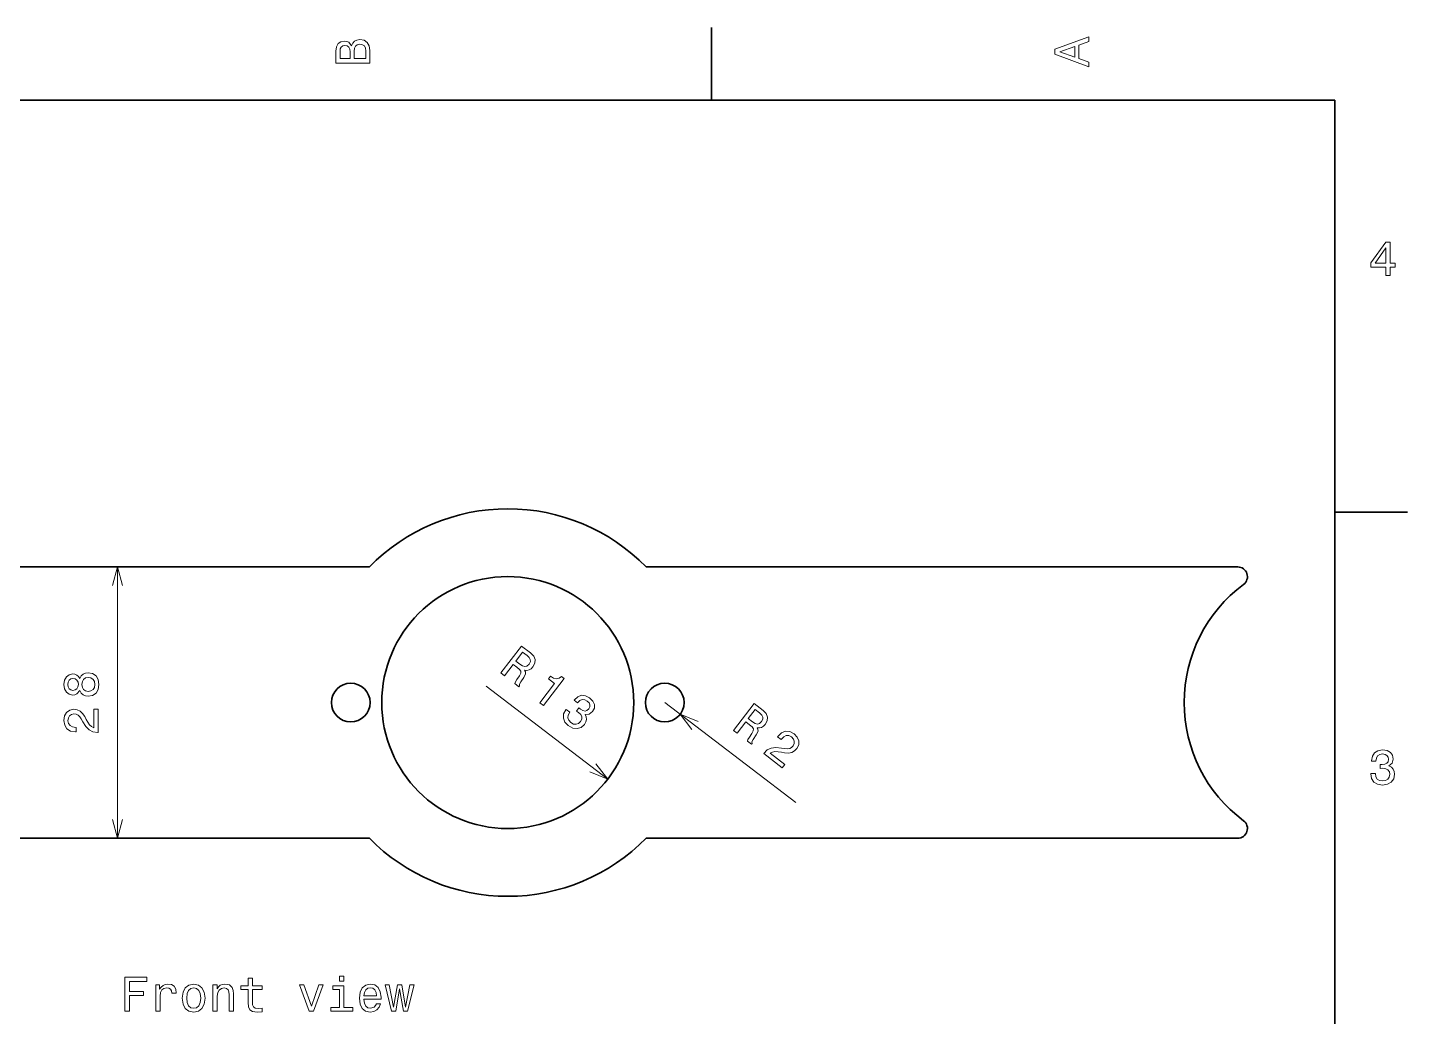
# Model space of a CAD drawing. Extents: x 0 to 297, y 0 to 210.
# Drawn here: x 152.1 to 294.5, y 105.4 to 207.5 of the extents above; entities that cross this region are included whole.
import ezdxf

# ---------------------------------------------------------------- set-up
doc = ezdxf.new("R2010")
doc.units = 0

msp = doc.modelspace()

# ---------------------------------------------------------------- linework, layer by layer
at = {"color": 7, "lineweight": 35, "ltscale": 0.1875}
for p, q in [((222.699997, 200), (222.699997, 207.5)), ((287, 157.5), (294.5, 157.5))]:
    msp.add_line(p, q, dxfattribs=at)
at = {"color": 7, "lineweight": 35}
for p, q in [((287, 200), (10, 200)), ((287, 10), (287, 200)), ((161.659744, 151.836075), (135.942596, 151.836075)), ((161.659744, 151.836075), (187.376892, 151.836075)), ((215.942596, 151.836075), (276.993317, 151.836075)), ((161.659744, 123.836075), (135.942596, 123.836075)), ((161.659744, 123.836075), (187.376892, 123.836075)), ((215.942596, 123.836075), (276.993317, 123.836075))]:
    msp.add_line(p, q, dxfattribs=at)
at = {"color": 7, "lineweight": 13}
msp.add_line((161.37767, 123.836075), (161.37767, 151.836075), dxfattribs=at)
at = {"color": 7, "lineweight": 13, "ltscale": 0.395202}
msp.add_line((211.980972, 129.932129), (199.430298, 139.543365), dxfattribs=at)
at = {"color": 7, "lineweight": 13, "ltscale": 0.425}
msp.add_line((217.859741, 137.836075), (231.37973, 127.530243), dxfattribs=at)
at = {"color": 7, "lineweight": 13}
for points in [[(261.633209, 203.466858), (261.633209, 203.930847), (260.604401, 204.298996), (260.604401, 205.695969), (261.633209, 206.064133), (261.633209, 206.538193), (258.128174, 205.257217), (258.128174, 204.742798)], [(185.542007, 205.630417), (185.249496, 205.983429), (185.052811, 206.074219), (184.81073, 206.104477), (184.432495, 206.03891), (184.160156, 205.842224), (183.993729, 205.524506), (183.933212, 205.080704), (183.933212, 203.835022), (187.433212, 203.835022), (187.433212, 205.151306), (187.36261, 205.620331), (187.155838, 205.968307), (186.828018, 206.185165), (186.384216, 206.260818), (186.08667, 206.215424), (185.839554, 206.094391), (185.65799, 205.897705)], [(185.385666, 204.984879), (185.385666, 204.298996), (184.351807, 204.298996), (184.351807, 205.025223), (184.382065, 205.297562), (184.472839, 205.489197), (184.629181, 205.605194), (184.86116, 205.645538), (185.093155, 205.600143), (185.254532, 205.479111), (185.355408, 205.272339)], [(187.014618, 205.095825), (187.014618, 204.298996), (185.809296, 204.298996), (185.809296, 205.050446), (185.844589, 205.368164), (185.9505, 205.595108), (186.132065, 205.731277), (186.394302, 205.776657), (186.671692, 205.731277), (186.863327, 205.605194), (186.979324, 205.393372)], [(260.17572, 204.460388), (258.632477, 205), (260.17572, 205.539627)], [(292.277374, 181.916794), (292.731262, 181.916794), (292.731262, 182.784225), (293.23056, 182.784225), (293.23056, 183.187683), (292.731262, 183.187683), (292.731262, 185.341141), (292.272339, 185.341141), (290.739197, 183.228027), (290.739197, 182.784225), (292.277374, 182.784225)], [(291.162842, 183.187683), (292.277374, 184.756134), (292.277374, 183.187683)], [(200.958603, 140.892075), (201.330978, 140.606918), (202.229401, 141.78009), (202.609772, 141.4888), (202.880859, 141.262146), (203.014114, 141.071182), (203.009018, 140.865463), (202.868149, 140.598557), (202.612213, 140.22287), (202.455322, 139.968231), (202.396057, 139.79129), (202.816467, 139.46933), (202.874725, 139.54541), (202.8685, 139.728043), (202.995911, 139.960785), (203.31131, 140.43071), (203.497742, 140.81517), (203.485367, 140.989792), (203.399475, 141.176254), (203.636292, 141.153702), (203.855728, 141.207993), (204.062714, 141.328979), (204.249252, 141.522797), (204.45076, 141.902054), (204.483765, 142.276962), (204.336029, 142.631485), (204.015533, 142.959503), (203.086594, 143.670868)], [(203.650787, 142.698883), (203.876633, 142.487808), (203.990555, 142.279892), (203.991333, 142.056961), (203.858734, 141.809143), (203.640839, 141.607574), (203.425415, 141.550217), (203.186035, 141.619202), (202.918457, 141.792343), (202.490021, 142.120438), (203.198334, 143.045364)], [(157.491501, 139.07872), (157.632721, 138.821518), (157.829407, 138.645004), (158.076523, 138.534058), (158.374069, 138.498749), (158.822922, 138.579453), (159.170898, 138.811432), (159.392807, 139.189682), (159.478531, 139.704086), (159.392807, 140.213455), (159.170898, 140.59169), (158.822922, 140.823685), (158.374069, 140.909424), (158.076523, 140.86908), (157.829407, 140.763168), (157.632721, 140.581604), (157.491501, 140.329453), (157.370468, 140.531174), (157.204041, 140.672394), (157.002304, 140.758118), (156.755188, 140.788376), (156.397125, 140.707687), (156.109665, 140.49588), (155.923065, 140.152939), (155.852448, 139.704086), (155.923065, 139.250198), (156.109665, 138.907257), (156.397125, 138.690399), (156.755188, 138.614746), (157.002304, 138.639969), (157.204041, 138.725693)], [(156.795532, 139.093857), (156.573639, 139.134201), (156.402161, 139.255234), (156.296265, 139.446884), (156.255905, 139.704086), (156.296265, 139.956253), (156.402161, 140.147888), (156.573639, 140.268921), (156.795532, 140.314316), (157.022476, 140.268921), (157.19899, 140.147888), (157.314987, 139.956253), (157.350296, 139.704086), (157.309952, 139.446884), (157.19899, 139.255234), (157.022476, 139.134201)], [(158.363983, 138.98291), (158.096695, 139.02829), (157.894958, 139.174545), (157.76384, 139.401489), (157.718445, 139.704086), (157.76384, 140.001633), (157.894958, 140.228577), (158.096695, 140.374832), (158.363983, 140.425262), (158.651443, 140.374832), (158.868301, 140.228577), (159.009521, 140.001633), (159.054901, 139.704086), (159.009521, 139.401489), (158.868301, 139.174545), (158.651443, 139.02829)], [(204.983795, 137.809616), (205.34816, 137.530579), (207.491486, 140.329391), (207.219208, 140.537903), (206.960083, 140.348846), (206.690231, 140.295074), (206.396423, 140.367615), (206.067581, 140.568619), (205.849884, 140.284332), (206.498535, 139.787598)], [(207.681488, 137.12851), (207.660019, 137.100479), (207.429718, 136.667038), (207.397141, 136.234634), (207.552383, 135.823547), (207.892654, 135.454987), (208.361206, 135.204163), (208.808426, 135.141174), (209.223267, 135.268143), (209.571304, 135.573303), (209.720184, 135.834076), (209.779266, 136.093719), (209.748581, 136.352264), (209.639175, 136.607544), (210.065018, 136.624451), (210.420807, 136.898285), (210.599915, 137.256592), (210.608643, 137.62468), (210.441818, 137.987457), (210.09729, 138.333878), (209.687866, 138.545776), (209.276672, 138.581161), (208.881866, 138.438873), (208.536636, 138.112488), (208.515167, 138.084457), (208.871536, 137.811569), (209.099808, 138.043289), (209.344955, 138.147751), (209.598984, 138.131088), (209.865875, 137.990219), (210.049561, 137.798737), (210.137329, 137.598129), (210.125153, 137.391464), (210.020142, 137.179688), (209.833862, 137.011093), (209.636581, 136.952545), (209.407089, 137.001251), (209.160461, 137.152008), (209.00737, 137.275589), (208.765137, 136.959274), (208.967468, 136.817032), (209.192123, 136.58783), (209.306732, 136.34761), (209.299255, 136.105606), (209.182922, 135.870728), (208.961029, 135.672226), (208.713058, 135.588974), (208.446091, 135.621918), (208.17424, 135.772919), (207.952652, 136.006134), (207.860458, 136.267303), (207.891525, 136.548416), (208.04985, 136.84642)], [(159.37767, 134.737518), (159.37767, 137.143143), (158.943954, 137.143143), (158.943954, 135.241837), (158.706924, 135.347748), (158.510239, 135.529297), (158.152161, 136.089096), (158.00087, 136.386658), (157.784012, 136.719498), (157.531845, 136.956543), (157.234299, 137.092697), (156.896408, 137.143143), (156.472778, 137.057404), (156.139923, 136.820374), (155.928101, 136.45726), (155.852448, 135.988235), (155.938187, 135.504089), (156.175217, 135.135925), (156.553467, 134.898895), (157.05275, 134.818207), (157.123352, 134.818207), (157.123352, 135.277145), (157.083008, 135.277145), (156.740067, 135.322525), (156.4879, 135.458694), (156.326523, 135.675552), (156.271042, 135.963013), (156.321472, 136.255524), (156.447556, 136.472382), (156.644241, 136.613602), (156.891357, 136.664032), (157.123352, 136.628723), (157.320038, 136.532898), (157.491501, 136.371521), (157.642807, 136.149612), (157.804184, 135.852066), (158.116867, 135.357834), (158.449722, 135.009857), (158.85318, 134.80307), (159.362534, 134.737518)], [(224.952087, 134.944611), (225.325104, 134.660278), (226.220886, 135.835449), (226.601929, 135.545013), (226.873505, 135.318954), (227.007187, 135.128281), (227.002563, 134.922546), (226.862274, 134.655334), (226.607178, 134.279083), (226.450851, 134.024094), (226.391968, 133.847031), (226.81311, 133.526001), (226.871216, 133.602219), (226.864563, 133.784836), (226.991455, 134.017853), (227.305801, 134.48848), (227.491379, 134.873352), (227.478607, 135.047943), (227.392319, 135.234222), (227.629181, 135.212189), (227.848495, 135.266968), (228.055206, 135.388412), (228.241318, 135.582642), (228.441986, 135.962357), (228.474152, 136.337341), (228.325623, 136.691528), (228.004395, 137.018829), (227.073883, 137.728134)], [(227.640228, 136.757401), (227.866547, 136.546844), (227.980927, 136.339172), (227.982208, 136.116241), (227.850159, 135.868134), (227.632721, 135.666077), (227.417419, 135.608246), (227.177887, 135.676682), (226.909927, 135.849243), (226.480774, 136.176376), (227.187012, 137.102875)], [(228.077682, 132.562073), (229.99086, 131.103729), (230.253784, 131.448654), (228.741699, 132.601273), (228.96962, 132.725571), (229.233246, 132.771942), (229.895523, 132.717346), (230.223877, 132.657288), (230.620056, 132.62796), (230.961441, 132.684814), (231.250122, 132.838913), (231.495056, 133.077057), (231.683701, 133.465942), (231.69696, 133.874359), (231.536591, 134.262939), (231.209442, 134.607437), (230.77243, 134.832748), (230.335938, 134.867432), (229.918137, 134.710312), (229.5513, 134.362152), (229.508484, 134.306), (229.873474, 134.027786), (229.897934, 134.059875), (230.141937, 134.305099), (230.403091, 134.42308), (230.673386, 134.419968), (230.935638, 134.289825), (231.137695, 134.072388), (231.233734, 133.840652), (231.226791, 133.598618), (231.117096, 133.371521), (230.94838, 133.20842), (230.75293, 133.110092), (230.520645, 133.071548), (230.252441, 133.085754), (229.917969, 133.137787), (229.335358, 133.188736), (228.856812, 133.134964), (228.447784, 132.939453), (228.086853, 132.574112)], [(290.729126, 130.51622), (290.729126, 130.480911), (290.809814, 129.996765), (291.046844, 129.633652), (291.420044, 129.401657), (291.914276, 129.315933), (292.438782, 129.401657), (292.832153, 129.623566), (293.08429, 129.976593), (293.175079, 130.430481), (293.134735, 130.728027), (293.023773, 130.970108), (292.842224, 131.156708), (292.600159, 131.292877), (292.927948, 131.565216), (293.043945, 131.998932), (292.968292, 132.392303), (292.751434, 132.68985), (292.398407, 132.87645), (291.914276, 132.942017), (291.460388, 132.861313), (291.112396, 132.63942), (290.885468, 132.286392), (290.809814, 131.817368), (290.809814, 131.782074), (291.258636, 131.782074), (291.299011, 132.104828), (291.430115, 132.336823), (291.641937, 132.478027), (291.939484, 132.528473), (292.201721, 132.488113), (292.393372, 132.382217), (292.509369, 132.210739), (292.554749, 131.97876), (292.509369, 131.731628), (292.388336, 131.565216), (292.176514, 131.46434), (291.889069, 131.434082), (291.692383, 131.439133), (291.692383, 131.04071), (291.939484, 131.050797), (292.257202, 131.005417), (292.494232, 130.884369), (292.635468, 130.687683), (292.685883, 130.430481), (292.630402, 130.13797), (292.484161, 129.921112), (292.252167, 129.784943), (291.944519, 129.739563), (291.626801, 129.789993), (291.394806, 129.941284), (291.248566, 130.183365), (291.193085, 130.51622)], [(162.14389, 105.979446), (162.612915, 105.979446), (162.612915, 107.588234), (164.085541, 107.588234), (164.085541, 108.006821), (162.612915, 108.006821), (162.612915, 109.055817), (164.423431, 109.055817), (164.423431, 109.479446), (162.14389, 109.479446)], [(165.336258, 105.979446), (165.78006, 105.979446), (165.78006, 107.527718), (165.825455, 107.900917), (165.961624, 108.168205), (166.183517, 108.32959), (166.481064, 108.385063), (166.702972, 108.349762), (166.8694, 108.248901), (166.970261, 108.077431), (167.005569, 107.845444), (167.454407, 107.845444), (167.39389, 108.253944), (167.227463, 108.546448), (166.950089, 108.722961), (166.571854, 108.783478), (166.314636, 108.743134), (166.092743, 108.642273), (165.896057, 108.470802), (165.739716, 108.238815), (165.739716, 108.68766), (165.336258, 108.68766)], [(168.074738, 107.331032), (168.155426, 106.715759), (168.387405, 106.261864), (168.755569, 105.979446), (169.249802, 105.883629), (169.738998, 105.979446), (170.107147, 106.256821), (170.339142, 106.710716), (170.424881, 107.331032), (170.339142, 107.946304), (170.107147, 108.405235), (169.738998, 108.682617), (169.249802, 108.783478), (168.755569, 108.682617), (168.387405, 108.400192), (168.155426, 107.946304)], [(168.528625, 107.336075), (168.574005, 107.789963), (168.715225, 108.117775), (168.942169, 108.319504), (169.249802, 108.390106), (169.552399, 108.319504), (169.779343, 108.122818), (169.920547, 107.789963), (169.970978, 107.336075), (169.920547, 106.877144), (169.779343, 106.544289), (169.552399, 106.34256), (169.249802, 106.277), (168.942169, 106.34256), (168.715225, 106.544289), (168.574005, 106.877144)], [(171.241882, 105.979446), (171.685684, 105.979446), (171.685684, 107.542847), (171.731064, 107.900917), (171.877319, 108.163162), (172.104263, 108.324547), (172.40686, 108.385063), (172.648941, 108.334633), (172.800232, 108.198463), (172.875885, 107.971519), (172.901093, 107.66893), (172.901093, 105.979446), (173.34491, 105.979446), (173.34491, 107.759705), (173.324738, 108.117775), (173.233948, 108.415329), (172.936401, 108.68766), (172.472427, 108.783478), (172.215225, 108.748177), (171.998367, 108.652359), (171.811768, 108.490974), (171.665512, 108.274117), (171.665512, 108.68766), (171.241882, 108.68766)], [(174.873001, 108.218643), (174.873001, 106.862015), (174.903259, 106.423248), (175.044464, 106.120659), (175.326889, 105.944145), (175.806, 105.883629), (176.33049, 105.908844), (176.33049, 106.29213), (175.947205, 106.261864), (175.599228, 106.302216), (175.412628, 106.428291), (175.33194, 106.640106), (175.316803, 106.93766), (175.316803, 108.218643), (176.33049, 108.218643), (176.33049, 108.596878), (175.316803, 108.596878), (175.316803, 109.388672), (174.873001, 109.388672), (174.873001, 108.596878), (174.10643, 108.596878), (174.10643, 108.218643)], [(181.161911, 105.979446), (181.63092, 105.979446), (182.6194, 108.68766), (182.160461, 108.68766), (181.398941, 106.503944), (180.622284, 108.68766), (180.15831, 108.68766)], [(184.742599, 106.352646), (184.742599, 108.596878), (183.602829, 108.596878), (183.602829, 108.218643), (184.298798, 108.218643), (184.298798, 106.352646), (183.391022, 106.352646), (183.391022, 105.979446), (185.660461, 105.979446), (185.660461, 106.352646)], [(184.757721, 109.600487), (184.288712, 109.600487), (184.288712, 109.096161), (184.757721, 109.096161)], [(186.810318, 107.204948), (188.585541, 107.204948), (188.590576, 107.41172), (188.509888, 107.991692), (188.287994, 108.425415), (187.934967, 108.68766), (187.465942, 108.783478), (187.007004, 108.682617), (186.653976, 108.400192), (186.427032, 107.941261), (186.346344, 107.336075), (186.421997, 106.715759), (186.648941, 106.261864), (186.996918, 105.979446), (187.450806, 105.883629), (187.844177, 105.949188), (188.166946, 106.120659), (188.403976, 106.39299), (188.540146, 106.756104), (188.101379, 106.756104), (188.010605, 106.554375), (187.879486, 106.403076), (187.506287, 106.282043), (187.218826, 106.337517), (187.001968, 106.51403), (186.860748, 106.801491), (186.810318, 107.189819)], [(186.810318, 107.578148), (186.865799, 107.926132), (187.001968, 108.183334), (187.20874, 108.339676), (187.481079, 108.395149), (187.748367, 108.339676), (187.955139, 108.183334), (188.081207, 107.926132), (188.126602, 107.578148)], [(190.098511, 105.979446), (190.501968, 108.27916), (190.905426, 105.979446), (191.329056, 105.979446), (191.994751, 108.68766), (191.566086, 108.68766), (191.117233, 106.387947), (190.718826, 108.68766), (190.28006, 108.68766), (189.881653, 106.387947), (189.4328, 108.68766), (189.009171, 108.68766), (189.674866, 105.979446)]]:
    msp.add_lwpolyline(points, close=True, dxfattribs=at)
for points in [[(161.895309, 149.904221), (161.37767, 151.836075), (160.860031, 149.904221)], [(221.300522, 135.864166), (219.450333, 136.623627), (220.672913, 135.040817)], [(210.132477, 130.695709), (211.980972, 129.932129), (210.761917, 131.51767)], [(160.860031, 125.767929), (161.37767, 123.836075), (161.895309, 125.767929)]]:
    msp.add_lwpolyline(points, dxfattribs=at)
at = {"color": 7, "lineweight": 35}
for centre, radius in [((201.659744, 137.836075), 13), ((185.459747, 137.836075), 2), ((217.859741, 137.836075), 2)]:
    msp.add_circle(centre, radius, dxfattribs=at)
for centre, radius, start, end in [((201.659744, 137.836075), 20, 44.427003, 135.572999), ((276.993317, 150.836075), 1, 306.633461, 90.000003), ((286.659729, 137.836075), 15.2, 126.633456, 233.366544), ((276.993317, 124.836075), 1, 269.999997, 53.366539), ((201.659744, 137.836075), 20, 224.427001, 315.572997)]:
    msp.add_arc(centre, radius, start, end, dxfattribs=at)

doc.saveas('drawing.dxf')
